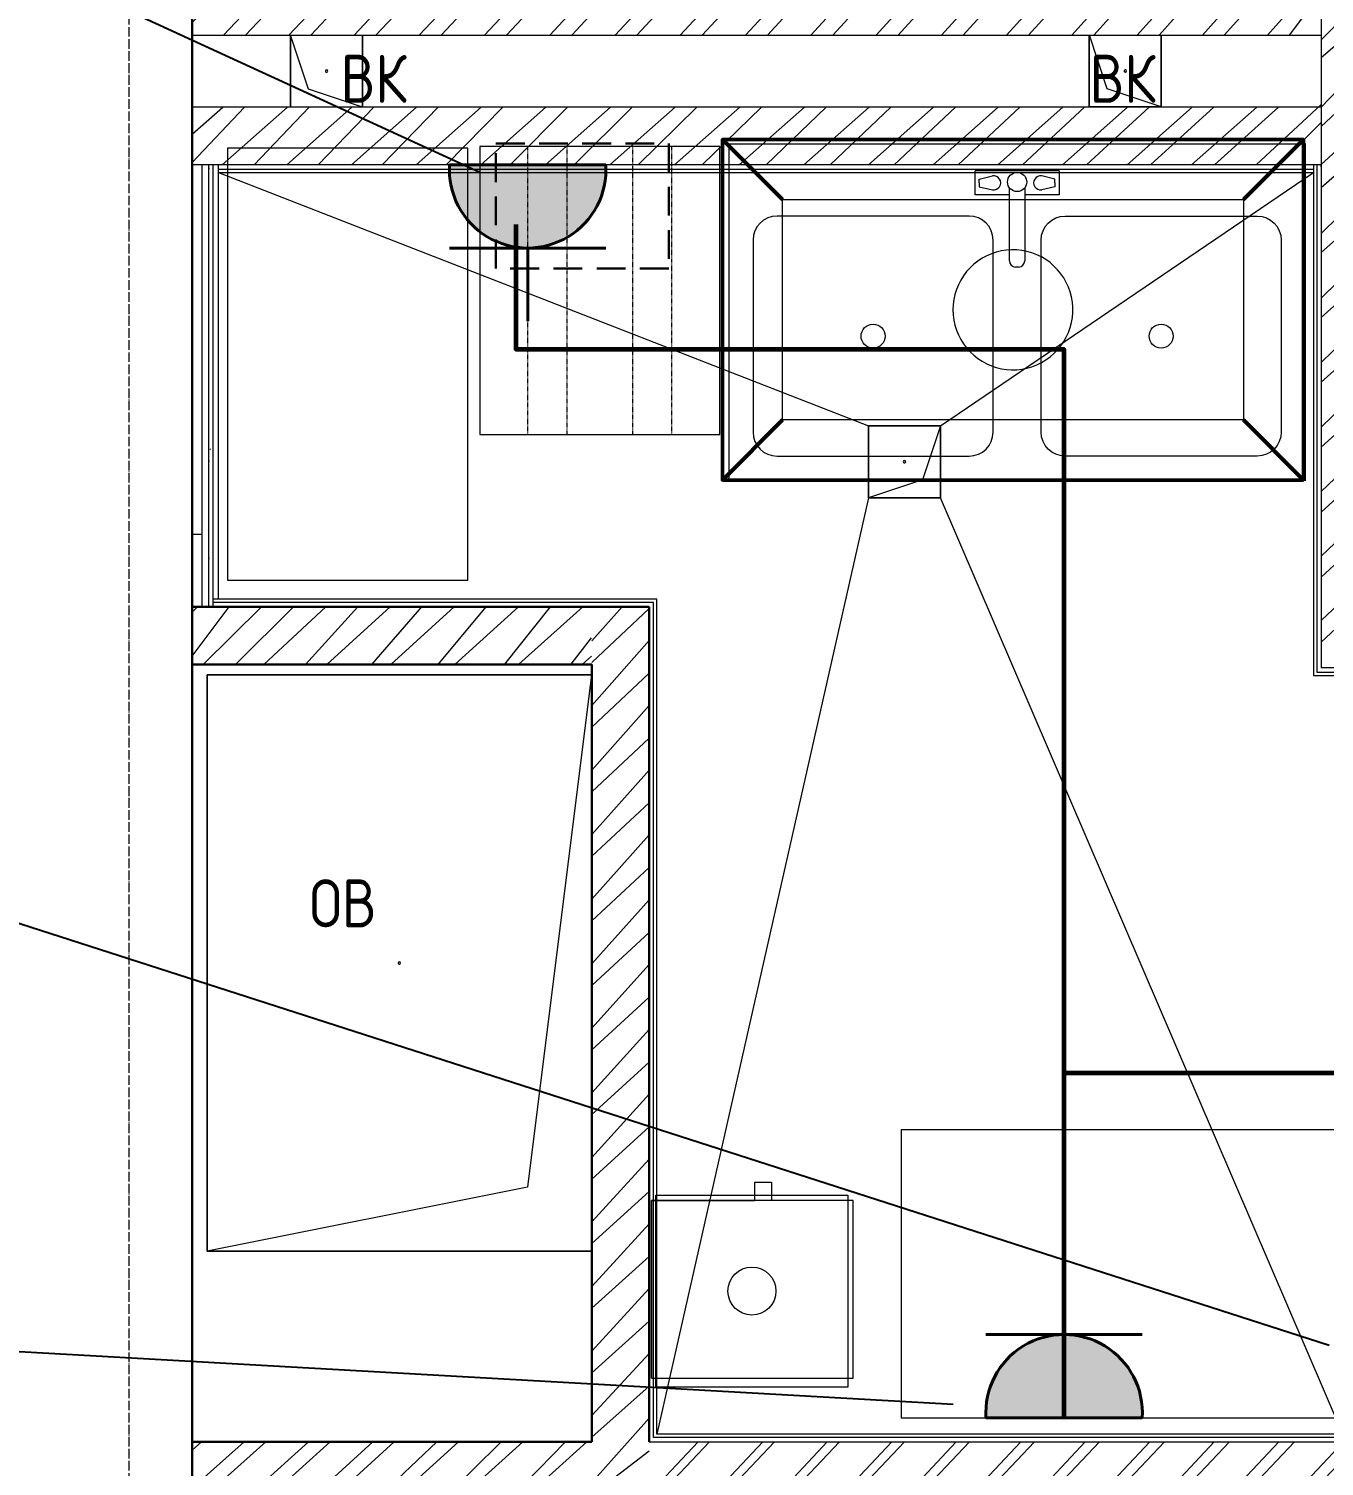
# Model space of a CAD drawing. Header units: millimetres. Extents: x -32 to 417638015, y -35 to 175284279.
# Drawn here: x 416313396 to 416316094, y 175263175 to 175266169 of the extents above; entities that cross this region are included whole.
import ezdxf
from ezdxf.enums import TextEntityAlignment as Align

# ---------------------------------------------------------------- set-up
doc = ezdxf.new("R2010")
doc.units = ezdxf.units.MM
for name, pattern in [('ADSK_Линия сетки', [25, 20, -2.5, 0, -2.5]), ('ADSK_Штрих_ш3 п1_5', [4.5, 3, -1.5]), ('JIS_02_1.0', [2, 1, -1])]:
    doc.linetypes.add(name, pattern=pattern)
for name, color, linetype, lineweight in [('.', 7, 'Continuous', 40), ('_ЭМ_гофра', 5, 'Continuous', 60), ('_ЭМ_ТХ_пищеблок', 7, 'Continuous', 30), ('Аннотация', 7, 'Continuous', 18), ('Атрибут', 7, 'Continuous', 5), ('ДОНМ_ТХ_(Нейтральное_мебель)', 7, 'Continuous', 0), ('Обобщенные модели', 7, 'Continuous', 18), ('Оборудование', 7, 'Continuous', 18), ('Оси', 253, 'Continuous', 9), ('Перекрытие', 7, 'Continuous', 18), ('Стены внутренние', 7, 'Continuous', 18), ('Стены несущие', 7, 'Continuous', 30), ('Стены отделка', 7, 'Continuous', 30), ('Стены штриховка', 7, 'Continuous', 9), ('ТХ Вспомогательное оборудование', 86, 'Continuous', 9), ('ШТРИХОВКА', 252, 'Continuous', 15), ('ЭМ', 5, 'Continuous', 40), ('ЭО', 94, 'Continuous', 30)]:
    doc.layers.add(name, color=color, linetype=linetype, lineweight=lineweight)
doc.layers.add('PDF __ЭМ_Надписи', color=7, linetype='Continuous')
doc.layers.add('ЭОМ_Лотки рабочие', color=5, linetype='Continuous')
doc.styles.add('GOST Common_5', font='GOST_Common.ttf', dxfattribs={"width": 0.9, "height": 200})
doc.styles.add('ISOCPEUR', font='isocpeur.ttf', dxfattribs={"width": 0.85, "height": 274.9999999999997})
pattern_1 = [(45, (-31496.66335460375, 188.9018102923583), (-67.35192090801866, 67.35192090801866), []), (45, (-31451.76205460375, 188.9018102923583), (-67.35192090801866, 67.35192090801866), [])]

# ---------------------------------------------------------------- blocks, each defined once
blk = doc.blocks.new('*U598')
at = {"layer": 'ТХ Вспомогательное оборудование', "color": 0}
blk.add_lwpolyline([(0, 0), (500, 0), (500, 600), (0, 600)], close=True, dxfattribs=at)
at = {"layer": 'ТХ Вспомогательное оборудование', "color": 0, "linetype": 'JIS_02_1.0'}
for points in [[(99.99999999999999, 0), (99.99999999999999, 600)], [(181.4868305165728, 600), (181.4868305165728, 0)], [(318.5131694834272, 600), (318.5131694834272, 0)], [(400, 0), (400, 600)]]:
    blk.add_lwpolyline(points, dxfattribs=at)
blk = doc.blocks.new('_ЭМ_ТХ_Пищеблок')
at = {"layer": 'Оборудование', "color": 8, "linetype": 'ADSK_Штрих_ш3 п1_5', "lineweight": 30, "ltscale": 20}
for p, q in [((56113.88107888075, 36125.25553361973), (56113.88107888075, 36385.25553361973)), ((56113.88107888075, 36385.25553361973), (56473.88107888075, 36385.25553361973)), ((56473.88107888075, 36385.25553361973), (56473.88107888075, 36125.25553361973)), ((56473.88107888075, 36125.25553361973), (56113.88107888075, 36125.25553361973))]:
    blk.add_line(p, q, dxfattribs=at)
at = {"layer": 'Оборудование', "color": 8}
for p, q in [((55555.16059869542, 36375.70807706687), (55555.16059869542, 35475.70807706687)), ((56055.16059869542, 36375.70807706687), (55555.16059869542, 36375.70807706687)), ((56055.16059869542, 35475.70807706687), (56055.16059869542, 36375.70807706687)), ((57112.19364168192, 36278.47828697222), (57112.19364168192, 36328.47828697222)), ((57286.81864168192, 36328.47828697222), (57112.19364168192, 36328.47828697222)), ((57286.81864168192, 36328.47828697222), (57286.81864168192, 36278.47828697222)), ((57183.63114168194, 36140.90563012889), (57183.63114168195, 36293.1255119952)), ((57215.38114168194, 36293.35643618552), (57215.38114168194, 36140.90563012889)), ((57183.63114168195, 36278.47828697222), (57112.19364168192, 36278.47828697222)), ((57286.81864168192, 36278.47828697222), (57215.38114168194, 36278.47828697222)), ((57202.68114168193, 36128.20563012888), (57196.33114168192, 36128.20563012888)), ((55555.16059869542, 35475.70807706687), (56055.16059869542, 35475.70807706687)), ((58157.78026868217, 34330.99352608054), (56957.78026868217, 34330.99352608054)), ((56957.78026868217, 34330.99352608054), (56957.78026868217, 33730.99352608054)), ((56957.78026868217, 33730.99352608054), (58157.78026868217, 33730.99352608054))]:
    blk.add_line(p, q, dxfattribs=at)
at = {"layer": 'Оборудование', "color": 8, "linetype": 'ByBlock', "lineweight": -2}
for points in [[(56710.66233894284, 36268.6391401591), (56585.66233894284, 36393.6391401591)], [(57795.79985495002, 36393.6391401591), (57670.79985495002, 36268.6391401591)], [(56710.66233894284, 35809.5551443719), (56585.66233894284, 35684.5551443719)], [(57795.79985495002, 35684.5551443719), (57670.79985495002, 35809.5551443719)]]:
    blk.add_lwpolyline(points, dxfattribs=at)
blk.add_lwpolyline([(57795.79985495002, 35684.5551443719), (56585.66233894284, 35684.5551443719), (56585.66233894284, 36393.6391401591), (57795.79985495002, 36393.6391401591)], close=True, dxfattribs=at)
at = {"layer": 'Оборудование', "color": 8, "lineweight": 15, "const_width": 3}
blk.add_lwpolyline([(57799.50614168192, 35684.29325890259), (56599.50614168192, 35684.29325890259), (56599.50614168192, 36384.29325890259), (57799.50614168192, 36384.29325890259)], close=True, dxfattribs=at)
at = {"layer": 'Оборудование', "color": 8}
for points in [[(57120.66335641601, 36303.47828697222), (57120.66335641601, 36303.47828697222), (57120.66335641601, 36311.47828697222), (57148.36120330285, 36317.89978814977)], [(57120.66335641601, 36303.47828697222), (57120.66335641601, 36303.47828697222), (57120.66335641601, 36295.47828697222), (57148.36120330285, 36289.05678579467)], [(57278.34892694783, 36303.47828697222), (57278.34892694783, 36303.47828697222), (57278.34892694783, 36311.47828697222), (57250.651080061, 36317.89978814977)], [(57278.34892694783, 36303.47828697222), (57278.34892694783, 36303.47828697222), (57278.34892694783, 36295.47828697222), (57250.651080061, 36289.05678579467)], [(57065.73109694643, 36039.0971422655), (57066.1938250796, 36028.35154242332), (57067.57858360192, 36017.68549924281), (57069.87512024577, 36007.17798037598), (57073.06643225732, 35996.90677981624), (57077.12889227899, 35986.94794193896), (57082.03242327811, 35977.3751984955), (57087.74072122674, 35968.25942272911), (57094.21152388403, 35959.66810465423), (57101.39692369106, 35951.66485138404), (57109.24372246159, 35944.30891620568), (57117.69382524288, 35937.65475988958), (57126.68467043038, 35931.75164748103), (57136.14969295192, 35926.64328355897), (57146.01881709229, 35922.36748866263), (57156.21897530925, 35918.95591928146), (57166.67464920007, 35916.43383348155), (57177.30842861341, 35914.81990390376), (57188.0415847669, 35914.12607951801), (57198.7946531276, 35914.35749715733), (57209.48802173951, 35915.51244348646), (57220.04252064273, 35917.58236768687), (57230.38000802007, 35920.55194476398), (57240.42394873175, 35924.39918900807), (57250.09998095481, 35929.09561676881), (57259.33646673202, 35934.60645733817), (57268.06502235424, 35940.89091038066), (57276.22102464951, 35947.90244800469), (57283.74408943035, 35955.58915923881), (57290.57851855722, 35963.89413436238), (57296.67371230803, 35972.75588624526), (57301.98454400076, 35982.10880557694), (57306.47169409566, 35991.883646615), (57310.10194130334, 36002.00803985632), (57312.84840854358, 36012.40702783553), (57314.69076193384, 36023.00362008392), (57315.61536133421, 36033.71936313994), (57315.61536133421, 36044.47492139107), (57314.69076193384, 36055.19066444707), (57312.84840854358, 36065.78725669548), (57310.10194130334, 36076.18624467469), (57306.47169409566, 36086.31063791599), (57301.98454400076, 36096.08547895406), (57296.67371230803, 36105.43839828574), (57290.57851855722, 36114.30015016862), (57283.74408943035, 36122.60512529219), (57276.22102464951, 36130.29183652631), (57268.06502235424, 36137.30337415034), (57259.33646673202, 36143.58782719283), (57250.09998095481, 36149.09866776219), (57240.42394873175, 36153.79509552292), (57230.38000802007, 36157.64233976702), (57220.04252064273, 36160.61191684413), (57209.48802173951, 36162.68184104454), (57198.7946531276, 36163.83678737367), (57188.0415847669, 36164.06820501298), (57177.30842861341, 36163.37438062725), (57166.67464920007, 36161.76045104945), (57156.21897530925, 36159.23836524954), (57146.01881709229, 36155.82679586836), (57136.14969295192, 36151.55100097203), (57126.68467043038, 36146.44263704998), (57117.69382524288, 36140.53952464142), (57109.24372246159, 36133.88536832532), (57101.39692369106, 36126.52943314696), (57094.21152388403, 36118.52617987678), (57087.74072122674, 36109.93486180189), (57082.03242327811, 36100.8190860355), (57077.12889227899, 36091.24634259204), (57073.06643225732, 36081.28750471476), (57069.87512024577, 36071.01630415503), (57067.57858360192, 36060.50878528818), (57066.1938250796, 36049.84274210768), (57065.73109694643, 36039.0971422655)], [(56437.81706346486, 33813.48639339951), (56857.81706346486, 33813.48639339951), (56857.81706346486, 34183.48639339951), (56437.81706346486, 34183.48639339951), (56437.81706346486, 33813.48639339951), (56437.81706346486, 34183.48639339951), (56652.97673924926, 34183.48639339951), (56652.97673924926, 34221.8050003736), (56687.61818460848, 34221.8050003736), (56687.61818460848, 34183.48639339951)], [(56847.2063649906, 33795.13591820415), (56447.2063649906, 33795.13591820415), (56447.2063649906, 34195.13591820415), (56847.2063649906, 34195.13591820415), (56847.2063649906, 33795.13591820415)]]:
    blk.add_lwpolyline(points, dxfattribs=at)
blk.add_lwpolyline([(57670.79985495002, 35809.5551443719), (56710.66233894284, 35809.5551443719), (56710.66233894284, 36268.6391401591), (57670.79985495002, 36268.6391401591)], close=True, dxfattribs=at)
at = {"layer": 'Оборудование', "color": 8, "lineweight": 0}
for points in [[(57099.50614168192, 36234.29325890259), (56699.50614168192, 36234.29325890259, 0.414213562373095), (56649.50614168192, 36184.29325890259), (56649.50614168192, 35784.29325890259, 0.414213562373095), (56699.50614168192, 35734.29325890259), (57099.50614168192, 35734.29325890259, 0.4142135623730893), (57149.50614168192, 35784.29325890259), (57149.50614168192, 36184.29325890259, 0.414213562373095)], [(57299.50614168192, 36234.29325890259), (57699.50614168192, 36234.29325890259, -0.414213562373095), (57749.50614168192, 36184.29325890259), (57749.50614168192, 35784.29325890259, -0.414213562373095), (57699.50614168192, 35734.29325890259), (57299.50614168192, 35734.29325890259, -0.4142135623730893), (57249.50614168192, 35784.29325890259), (57249.50614168192, 36184.29325890259, -0.414213562373095)]]:
    blk.add_lwpolyline(points, format="xyb", close=True, dxfattribs=at)
for centre, radius in [((57199.50614168192, 36305.29039485534), 20), ((56899.50614168192, 35984.29325890259), 25), ((57499.50614168192, 35984.29325890259), 25)]:
    blk.add_circle(centre, radius, dxfattribs=at)
at = {"layer": 'Оборудование', "color": 8}
for centre, radius in [((57199.50614168192, 36305.29039485534), 20.00000000000063), ((56647.2063649906, 33995.13591820415), 50)]:
    blk.add_circle(centre, radius, dxfattribs=at)
for centre, radius, start, end in [((57150.66241693942, 36303.47828697221), 14.60394742578509, 260.9338449499326, 99.06615505006738), ((57248.34986642442, 36303.47828697221), 14.60394742578509, 80.93384494993262, 279.0661550500673), ((57196.33114168192, 36140.90563012889), 12.7, 180, 270), ((57202.68114168193, 36140.90563012889), 12.7, 270, 0)]:
    blk.add_arc(centre, radius, start, end, dxfattribs=at)
at = {"layer": 'ДОНМ_ТХ_(Нейтральное_мебель)', "color": 8}
blk.add_blockref('*U598', (56080.09476120034, 35779.26422663496), dxfattribs=at)
at = {"layer": 'Атрибут', "color": 8, "style": 'ISOCPEUR', "width": 0.85}
blk.add_attdef('№_ПОЗИЦИИ', text='', height=150, rotation=90, dxfattribs=at).set_placement((58331.67525722168, 39155.16258932042), align=Align.MIDDLE_CENTER)
blk = doc.blocks.new('ТХ пищеблок....')
at = {"layer": 'Оборудование', "color": 8, "linetype": 'ADSK_Штрих_ш3 п1_5', "lineweight": 30, "ltscale": 20}
for p, q in [((3448.589430123859, 20793.11287521367), (3448.589430123859, 21053.11287521367)), ((3448.589430123859, 21053.11287521367), (3808.589430123859, 21053.11287521367)), ((3808.589430123859, 21053.11287521367), (3808.589430123859, 20793.11287521367)), ((3808.589430123859, 20793.11287521367), (3448.589430123859, 20793.11287521367))]:
    blk.add_line(p, q, dxfattribs=at)
at = {"layer": 'Оборудование', "color": 8}
for p, q in [((2889.868949938565, 21043.56541866082), (2889.868949938565, 20143.56541866082)), ((3389.868949938565, 21043.56541866082), (2889.868949938565, 21043.56541866082)), ((3389.868949938565, 20143.56541866082), (3389.868949938565, 21043.56541866082)), ((4446.901992925035, 20946.33562856616), (4446.901992925035, 20996.33562856616)), ((4621.526992925035, 20996.33562856616), (4446.901992925035, 20996.33562856616)), ((4621.526992925035, 20996.33562856616), (4621.526992925035, 20946.33562856616)), ((4518.339492925035, 20808.76297172281), (4518.339492925094, 20960.98285358917)), ((4550.089492925035, 20961.21377777949), (4550.089492925035, 20808.76297172281)), ((4518.339492925094, 20946.33562856616), (4446.901992925035, 20946.33562856616)), ((4621.526992925035, 20946.33562856616), (4550.089492925035, 20946.33562856616)), ((4537.389492925024, 20796.0629717228), (4531.039492925047, 20796.0629717228)), ((2889.868949938565, 20143.56541866082), (3389.868949938565, 20143.56541866082)), ((5492.48861992528, 18998.85086767445), (4292.48861992528, 18998.85086767445)), ((4292.48861992528, 18998.85086767445), (4292.48861992528, 18398.85086767445)), ((4292.48861992528, 18398.85086767445), (5492.48861992528, 18398.85086767445))]:
    blk.add_line(p, q, dxfattribs=at)
at = {"layer": 'Оборудование', "color": 8, "linetype": 'ByBlock', "lineweight": -2}
for points in [[(4045.370690185926, 20936.49648175307), (3920.370690185926, 21061.49648175307)], [(5130.508206193103, 21061.49648175307), (5005.508206193103, 20936.49648175307)], [(4045.370690185926, 20477.41248596588), (3920.370690185926, 20352.41248596588)], [(5130.508206193103, 20352.41248596588), (5005.508206193103, 20477.41248596588)]]:
    blk.add_lwpolyline(points, dxfattribs=at)
blk.add_lwpolyline([(5130.508206193103, 20352.41248596588), (3920.370690185926, 20352.41248596588), (3920.370690185926, 21061.49648175307), (5130.508206193103, 21061.49648175307)], close=True, dxfattribs=at)
at = {"layer": 'Оборудование', "color": 8, "lineweight": 15, "const_width": 3}
blk.add_lwpolyline([(5134.214492925035, 20352.15060049656), (3934.214492925035, 20352.15060049656), (3934.214492925035, 21052.15060049656), (5134.214492925035, 21052.15060049656)], close=True, dxfattribs=at)
at = {"layer": 'Оборудование', "color": 8}
for points in [[(4455.371707659098, 20971.33562856616), (4455.371707659098, 20971.33562856616), (4455.371707659098, 20979.33562856616), (4483.069554545975, 20985.7571297437)], [(4455.371707659098, 20971.33562856616), (4455.371707659098, 20971.33562856616), (4455.371707659098, 20963.33562856616), (4483.069554545975, 20956.91412738862)], [(4613.057278190972, 20971.33562856616), (4613.057278190972, 20971.33562856616), (4613.057278190972, 20979.33562856616), (4585.359431304096, 20985.7571297437)], [(4613.057278190972, 20971.33562856616), (4613.057278190972, 20971.33562856616), (4613.057278190972, 20963.33562856616), (4585.359431304096, 20956.91412738862)], [(4400.439448189572, 20706.95448385947), (4400.902176322707, 20696.20888401725), (4402.286934845033, 20685.54284083674), (4404.583471488906, 20675.03532196995), (4407.774783500412, 20664.7641214102), (4411.83724352211, 20654.80528353289), (4416.740774521197, 20645.23254008946), (4422.449072469841, 20636.11676432309), (4428.919875127147, 20627.52544624818), (4436.105274934205, 20619.52219297801), (4443.952073704684, 20612.1662577996), (4452.402176485979, 20605.51210148353), (4461.393021673488, 20599.60898907494), (4470.858044195047, 20594.5006251529), (4480.727168335405, 20590.2248302566), (4490.927326552337, 20586.81326087541), (4501.383000443166, 20584.29117507552), (4512.016779856523, 20582.6772454977), (4522.74993600999, 20581.98342111195), (4533.503004370723, 20582.21483875124), (4544.196372982638, 20583.36978508043), (4554.750871885859, 20585.43970928079), (4565.088359263202, 20588.40928635793), (4575.132299974852, 20592.256530602), (4584.80833219795, 20596.95295836276), (4594.04481797514, 20602.46379893215), (4602.77337359736, 20608.74825197458), (4610.929375892621, 20615.75978959864), (4618.452440673485, 20623.44650083274), (4625.286869800359, 20631.75147595635), (4631.382063551166, 20640.61322783923), (4636.692895243876, 20649.96614717087), (4641.180045338755, 20659.74098820897), (4644.810292546463, 20669.86538145028), (4647.556759786676, 20680.2643694295), (4649.399113176973, 20690.86096167786), (4650.323712577345, 20701.57670473389), (4650.323712577345, 20712.332262985), (4649.399113176973, 20723.04800604103), (4647.556759786676, 20733.64459828939), (4644.810292546463, 20744.04358626861), (4641.180045338755, 20754.16797950992), (4636.692895243876, 20763.94282054802), (4631.382063551166, 20773.29573987972), (4625.286869800359, 20782.15749176254), (4618.452440673485, 20790.46246688615), (4610.929375892621, 20798.14917812025), (4602.77337359736, 20805.16071574431), (4594.04481797514, 20811.4451687868), (4584.80833219795, 20816.95600935613), (4575.132299974852, 20821.65243711689), (4565.088359263202, 20825.49968136096), (4554.750871885859, 20828.4692584381), (4544.196372982638, 20830.53918263852), (4533.503004370723, 20831.69412896759), (4522.74993600999, 20831.92554660694), (4512.016779856523, 20831.23172222119), (4501.383000443166, 20829.61779264337), (4490.927326552337, 20827.09570684348), (4480.727168335405, 20823.68413746229), (4470.858044195047, 20819.40834256599), (4461.393021673488, 20814.29997864395), (4452.402176485979, 20808.39686623536), (4443.952073704684, 20801.74270991929), (4436.105274934205, 20794.38677474088), (4428.919875127147, 20786.38352147071), (4422.449072469841, 20777.79220339586), (4416.740774521197, 20768.67642762943), (4411.83724352211, 20759.103684186), (4407.774783500412, 20749.14484630869), (4404.583471488906, 20738.87364574894), (4402.286934845033, 20728.36612688215), (4400.902176322707, 20717.70008370164), (4400.439448189572, 20706.95448385947)], [(3772.525414707954, 18481.34373499348), (4192.525414707954, 18481.34373499348), (4192.525414707954, 18851.34373499348), (3772.525414707954, 18851.34373499348), (3772.525414707954, 18481.34373499348), (3772.525414707954, 18851.34373499348), (3987.685090492363, 18851.34373499348), (3987.685090492363, 18889.66234196757), (4022.326535851578, 18889.66234196757), (4022.326535851578, 18851.34373499348)], [(4181.914716233732, 18462.9932597981), (3781.914716233732, 18462.9932597981), (3781.914716233732, 18862.9932597981), (4181.914716233732, 18862.9932597981), (4181.914716233732, 18462.9932597981)]]:
    blk.add_lwpolyline(points, dxfattribs=at)
blk.add_lwpolyline([(5005.508206193103, 20477.41248596588), (4045.370690185926, 20477.41248596588), (4045.370690185926, 20936.49648175307), (5005.508206193103, 20936.49648175307)], close=True, dxfattribs=at)
at = {"layer": 'Оборудование', "color": 8, "lineweight": 0}
for points in [[(4434.214492925035, 20902.15060049656), (4034.214492925035, 20902.15060049656, 0.414213562373095), (3984.214492925035, 20852.15060049656), (3984.214492925035, 20452.15060049656, 0.414213562373095), (4034.214492925035, 20402.15060049656), (4434.214492925035, 20402.15060049656, 0.4142135623730893), (4484.214492925035, 20452.15060049656), (4484.214492925035, 20852.15060049656, 0.414213562373095)], [(4634.214492925035, 20902.15060049656), (5034.214492925035, 20902.15060049656, -0.414213562373095), (5084.214492925035, 20852.15060049656), (5084.214492925035, 20452.15060049656, -0.414213562373095), (5034.214492925035, 20402.15060049656), (4634.214492925035, 20402.15060049656, -0.4142135623730893), (4584.214492925035, 20452.15060049656), (4584.214492925035, 20852.15060049656, -0.414213562373095)]]:
    blk.add_lwpolyline(points, format="xyb", close=True, dxfattribs=at)
for centre, radius in [((4534.214492925035, 20973.14773644926), 20), ((4234.214492925035, 20652.15060049656), 25), ((4834.214492925035, 20652.15060049656), 25)]:
    blk.add_circle(centre, radius, dxfattribs=at)
at = {"layer": 'Оборудование', "color": 8}
for centre, radius in [((4534.214492925035, 20973.14773644926), 20.00000000000063), ((3981.914716233732, 18662.9932597981), 50)]:
    blk.add_circle(centre, radius, dxfattribs=at)
for centre, radius, start, end in [((4485.370768182562, 20971.33562856616), 14.60394742578509, 260.9338449485662, 99.06615505143377), ((4583.058217667509, 20971.33562856616), 14.60394742578509, 80.93384494856623, 279.0661550514338), ((4531.039492925047, 20808.76297172281), 12.7, 180, 270), ((4537.389492925024, 20808.76297172281), 12.7, 270, 0)]:
    blk.add_arc(centre, radius, start, end, dxfattribs=at)
at = {"layer": 'ДОНМ_ТХ_(Нейтральное_мебель)', "color": 8}
blk.add_blockref('*U598', (3414.80311244342, 20447.12156822893), dxfattribs=at)
blk = doc.blocks.new('1 этаж')
at = {"layer": 'Стены внутренние', "lineweight": 9}
h = blk.add_hatch(dxfattribs=at)
h.set_pattern_fill('FP_12', color=8, style=0, pattern_type=2)
h.set_pattern_definition([(0, (557.2005734382547, 188.9018102923583), (406.4, 101.6), [33.528, -271.272, 33.528, -271.272, -1625.6]), (0, (557.2005734382547, 188.9018102923583), (406.4, 101.6), [-609.6, 33.528, -576.072, 33.528, -271.272, -711.2]), (0, (557.2005734382547, 188.9018102923583), (406.4, 101.6), [-1524, 33.528, -169.672, 33.528, -474.472]), (120, (709.6005734382488, 239.7018102923575), (-291.1881810244989, 301.1527240979959), [33.52799999999996, -271.2719999999997, 33.52799999999996, -271.2719999999997, -1625.599999999999]), (120, (709.6005734382488, 239.7018102923575), (-291.1881810244989, 301.1527240979959), [-609.5999999999995, 33.52799999999996, -576.0719999999994, 33.52799999999996, -271.2719999999997, -711.1999999999995]), (120, (709.6005734382488, 239.7018102923575), (-291.1881810244989, 301.1527240979959), [-1523.999999999999, 33.52799999999996, -169.6719999999999, 33.52799999999996, -474.4719999999997]), (240, (760.4005734382372, 442.9018102923583), (-115.2118189755009, -402.7527240979958), [33.528, -271.272, 33.528, -271.272, -1625.6]), (240, (760.4005734382372, 442.9018102923583), (-115.2118189755009, -402.7527240979958), [-609.6, 33.528, -576.072, 33.528, -271.272, -711.2]), (240, (760.4005734382372, 442.9018102923583), (-115.2118189755009, -402.7527240979958), [-1524, 33.528, -169.672, 33.528, -474.472])])
h.paths.add_polyline_path([(49558.08537243845, 33374.46102923348), (49564.08537243842, 33374.46102923348), (49573.08537243842, 33434.46102923347), (49573.08537243842, 34446.18170692476), (49565.58537243842, 34446.18170692476), (49565.58537243842, 34455.18170692475), (49558.08537243845, 34455.18170692475), (49558.08537243845, 33412.81792967058)])
at = {"layer": 'Стены штриховка'}
h = blk.add_hatch(dxfattribs=at)
h.set_pattern_fill('ANSI32', color=8, scale=10)
h.set_pattern_definition(pattern_1)
h.paths.add_polyline_path([(52009.72744670551, 36756.00458051563), (51889.72744670551, 36758.03416675469), (51889.72744670551, 33327.30453593125), (52009.72744670551, 33327.30453593125)])
h.paths.add_polyline_path([(51889.72744670551, 34752.83762857817), (51882.77834950708, 34765.18170692473), (49538.08537243839, 34765.18170692473), (49538.08537243839, 34645.18170692473), (51889.72744670551, 34645.18170692473)])
h.paths.add_polyline_path([(51889.72744670551, 34495.1817069247), (49538.08537243839, 34495.18170692475), (49538.08537243839, 34375.1817069247), (51889.72744670551, 34375.1817069247)])
h = blk.add_hatch(dxfattribs=at)
h.set_pattern_fill('ANSI32', color=8, scale=10)
h.set_pattern_definition(pattern_1)
h.paths.add_polyline_path([(49766.01741707962, 33334.4610292335), (50370.19297293841, 33334.51234288079), (50369.47263594522, 33454.46102923344), (49538.08537243839, 33454.46102923344), (49538.08537243839, 33334.46102923347), (49569.47263594522, 33334.4610292335)])
h = blk.add_hatch(dxfattribs=at)
h.set_pattern_fill('ANSI32', color=8, scale=10)
h.set_pattern_definition(pattern_1)
h.paths.add_polyline_path([(53537.39803568236, 31715.18170692473), (50490.65650636892, 31715.18170692474), (50490.65650636892, 31595.18170692469), (53537.39803568236, 31595.18170692469)])
h.paths.add_polyline_path([(55466.96750310625, 31715.18170692474), (54587.39803568236, 31715.18170692473), (54587.39803568236, 31595.18170692469), (55467.77627467681, 31595.18170692469)])
h.paths.add_polyline_path([(50370.19297293841, 31595.1817069247), (50490.19297293836, 31595.1817069247), (50490.19297293836, 33454.46102923344), (50370.19297293841, 33454.46102923344), (50370.19297293841, 31715.18170692477)])
h = blk.add_hatch(dxfattribs=at)
h.set_pattern_fill('ANSI32', color=8, scale=10)
h.set_pattern_definition(pattern_1)
h.paths.add_polyline_path([(49766.01741707962, 31595.1817069247), (50370.19297293841, 31595.1817069247), (50369.47263594522, 31715.18170692474), (49538.08537243839, 31715.18170692474), (49538.08537243839, 31595.1817069247)])
at = {"layer": 'Обобщенные модели', "color": 8}
for p, q in [((49743.08537243839, 34495.18170692472), (49743.08537243839, 34645.18170692472)), ((49780.58537243839, 34532.68170692471), (49743.08537243839, 34645.18170692472)), ((49743.08537243839, 34645.18170692472), (49743.08537243839, 34495.18170692472)), ((49893.08537243839, 34645.18170692472), (49893.08537243839, 34495.18170692472)), ((49893.08537243839, 34495.18170692472), (49893.08537243839, 34645.18170692472)), ((51406.64802884997, 34495.52007342581), (51406.64802884997, 34645.18170692474)), ((51406.64802884997, 34645.18170692474), (51406.64802884997, 34495.52007342581)), ((51444.14802884997, 34533.0200734258), (51406.76081768367, 34645.18170692474)), ((51556.64802884997, 34645.18170692474), (51556.64802884997, 34495.52007342581)), ((51556.64802884997, 34495.52007342581), (51556.64802884997, 34645.18170692474)), ((49893.08537243839, 34495.18170692472), (49780.58537243839, 34532.68170692471)), ((51556.64802884997, 34495.52007342581), (51444.14802884997, 34533.0200734258)), ((51556.64802884997, 34495.52007342581), (51406.64802884997, 34495.52007342581)), ((51406.64802884997, 34495.52007342581), (51556.64802884997, 34495.52007342581)), ((50946.64802884997, 33681.62990612257), (50946.64802884997, 33831.62990612257)), ((50946.64802884997, 33831.62990612257), (51096.64802884997, 33831.62990612257)), ((51096.64802884997, 33831.62990612257), (51059.14802884998, 33719.12990612257)), ((51096.64802884997, 33831.62990612257), (51096.64802884997, 33681.62990612257)), ((51059.14802884998, 33719.12990612257), (50946.64802884997, 33681.62990612257)), ((51096.64802884997, 33681.62990612257), (50946.64802884997, 33681.62990612257)), ((49569.47263594519, 32112.27773629232), (49569.47263594519, 33312.27773629232)), ((49569.47263594519, 33312.27773629232), (50369.47263594519, 33312.27773629232)), ((50369.47263594519, 33312.27773629232), (49569.47263594519, 33312.27773629232)), ((49569.47263594519, 33312.27773629232), (49569.47263594519, 32112.27773629232)), ((50369.47263594519, 33312.27773629232), (50236.13930261186, 32245.61106962565)), ((50369.47263594519, 33312.27773629232), (50369.47263594519, 32112.27773629232)), ((50369.47263594519, 32112.27773629232), (50369.47263594519, 33312.27773629232)), ((50236.13930261186, 32245.61106962565), (49569.47263594519, 32112.27773629232)), ((50369.47263594519, 32112.27773629232), (49569.47263594519, 32112.27773629232)), ((49569.47263594519, 32112.27773629232), (50369.47263594519, 32112.27773629232))]:
    blk.add_line(p, q, dxfattribs=at)
for centre, radius, start, end in [((49818.08537243839, 34570.18170692472), 2.500000000000002, 90, 270), ((49818.08537243839, 34570.18170692472), 2.499999999999999, 149.9999999999376, 254.9999999998311), ((49818.08537243839, 34570.18170692472), 2.500000000000002, 270, 90), ((49818.08537243839, 34570.18170692472), 2.499999999999998, 30.00000000006242, 90), ((49818.08537243839, 34570.18170692472), 2.500000000000002, 285.0000000001688, 0), ((51481.64802884997, 34570.52007342581), 2.500000000000002, 90, 270), ((51481.64802884997, 34570.52007342581), 2.499999999999999, 149.9999999999376, 254.9999999998311), ((51481.64802884997, 34570.52007342581), 2.500000000000002, 270, 90), ((51481.64802884997, 34570.52007342581), 2.499999999999998, 30.00000000006242, 90), ((51481.64802884997, 34570.52007342581), 2.500000000000002, 285.0000000001688, 0), ((51021.64802884997, 33756.62990612257), 2.500000000000002, 0, 180), ((51021.64802884997, 33756.62990612257), 2.499999999999998, 120.0000000000624, 180), ((51021.64802884997, 33756.62990612257), 2.500000000000002, 180, 0), ((51021.64802884997, 33756.62990612257), 2.499999999999999, 239.9999999999376, 344.9999999998312), ((51021.64802884997, 33756.62990612257), 2.500000000000002, 15.00000000016882, 90), ((49969.47263594519, 32712.27773629232), 2.500000000000002, 0, 180), ((49969.47263594519, 32712.27773629232), 2.499999999999998, 119.9999999999582, 180), ((49969.47263594519, 32712.27773629232), 2.500000000000002, 180, 0), ((49969.47263594519, 32712.27773629232), 2.499999999999999, 240.0000000000418, 345.0000000000325), ((49969.47263594519, 32712.27773629232), 2.500000000000002, 14.99999999996748, 90)]:
    blk.add_arc(centre, radius, start, end, dxfattribs=at)
at = {"layer": 'Оси', "color": 8, "linetype": 'ADSK_Линия сетки'}
blk.add_line((49406.76592647671, -4162.595295516368), (49406.76592647678, 44411.90026894388), dxfattribs=at)
at = {"layer": 'Перекрытие', "color": 8}
for p, q in [((49593.08537243836, 34359.28170692472), (50946.64802884997, 33831.62990612257)), ((51096.64802884997, 33831.62990612257), (51873.82744670555, 34359.28170692472)), ((51096.64802884997, 33831.62990612257), (50946.64802884997, 33831.62990612257)), ((50946.64802884997, 33831.62990612257), (50946.64802884997, 33681.62990612257)), ((51096.64802884997, 33681.62990612257), (51096.64802884997, 33831.62990612257)), ((50946.64802884997, 33681.62990612257), (50506.09297293832, 31731.08170692471)), ((50946.64802884997, 33681.62990612257), (51096.64802884997, 33681.62990612257)), ((51934.72744670551, 31731.08170692472), (51096.64802884997, 33681.62990612257))]:
    blk.add_line(p, q, dxfattribs=at)
at = {"layer": 'Стены несущие', "color": 8}
for p, q in [((49538.08537243839, 31143.90181029219), (49538.08537243839, 35551.90181029221)), ((49538.08537243839, 33454.46102923344), (50490.19297293836, 33454.46102923344)), ((50490.19297293836, 33454.46102923344), (50490.19297293836, 31715.18170692474)), ((49538.08537243839, 33334.46102923347), (50370.19297293836, 33334.46102923347)), ((50370.19297293836, 33334.46102923347), (50370.19297293836, 31715.18170692474)), ((50370.19297293836, 31715.1817069247), (49538.08537243839, 31715.1817069247))]:
    blk.add_line(p, q, dxfattribs=at)
at = {"layer": 'Стены отделка', "color": 8, "lineweight": 9}
for p, q in [((51889.72744670551, 36758.54156331444), (51889.72744670551, 33327.30453593125)), ((49538.08537243839, 34645.18170692473), (51889.72744670551, 34645.18170692473)), ((51889.72744670551, 34495.1817069247), (49538.08537243839, 34495.18170692475)), ((51889.72744670551, 34375.1817069247), (49538.08537243842, 34375.1817069247)), ((49558.08537243839, 34375.1817069247), (49558.08537243839, 33454.46102923344)), ((49593.08537243836, 33470.36102923346), (49593.08537243836, 34375.1817069247)), ((51873.82744670555, 34375.1817069247), (51873.82744670552, 33311.40453593126)), ((49593.08537243836, 34359.28170692472), (51873.82744670555, 34359.28170692472)), ((49538.08537243839, 33605.628746772), (49558.08537243839, 33605.628746772)), ((50506.09297293832, 33470.36102923346), (49582.08537243839, 33470.36102923346)), ((50506.09297293832, 31731.08170692471), (50506.09297293832, 33470.36102923346)), ((52009.72744670551, 33327.30453593125), (51889.72744670551, 33327.30453593125)), ((51873.82744670555, 33311.40453593127), (52025.6274467055, 33311.40453593126)), ((53537.39803568233, 31731.08170692472), (50506.09297293832, 31731.08170692471))]:
    blk.add_line(p, q, dxfattribs=at)
at = {"layer": 'Стены штриховка', "color": 8}
for p, q in [((49573.08537243836, 33454.46102923344), (49573.08537243836, 34375.1817069247)), ((49582.08537243839, 33454.46102923344), (49582.08537243839, 34375.1817069247)), ((51880.72744670545, 34375.1817069247), (51880.72744670551, 33318.30453593127)), ((49593.08537243836, 34366.18170692473), (51873.82744670555, 34366.18170692473)), ((50499.19297293836, 33463.46102923345), (49582.08537243839, 33463.46102923345)), ((50499.19297293836, 31724.18170692474), (50499.19297293836, 33463.46102923345)), ((51880.72744670554, 33318.30453593122), (52018.72744670548, 33318.30453593127)), ((50490.19297293836, 31715.18170692474), (53537.39803568233, 31715.18170692473)), ((53537.39803568233, 31724.18170692474), (50499.19297293833, 31724.18170692474))]:
    blk.add_line(p, q, dxfattribs=at)
at = {"layer": 'ЭОМ_Лотки рабочие'}
blk.add_blockref('ТХ пищеблок....', (46722.0575752336, 13366.04446869802), dxfattribs=at)
at = {"layer": 'Аннотация', "color": 8, "style": 'GOST Common_5', "width": 0.9}
for s, p in [('ВК', (49847.22505764948, 34504.31201596695)), ('ВК', (51407.22505764948, 34504.31201596693)), ('ОВ', (49782.60422673961, 32786.66708141228))]:
    blk.add_text(s, height=100, dxfattribs=at).set_placement(p)
blk = doc.blocks.new('Розетка IP54')
at = {"layer": '.'}
h = blk.add_hatch(color=5, dxfattribs=at)
h.dxf.hatch_style = 1
h.paths.add_polyline_path([(551667.0757685276, -101006.4904762172), (551667.0757685277, -101180.0264936571), (551829.8079254188, -101180.0264936572, 0.4331552738982196)])
h.paths.add_polyline_path([(551667.0757685276, -101006.4904762172, 0.4331552738983379), (551504.3436116363, -101180.0264936571), (551667.0757685277, -101180.0264936571)])
at = {"layer": 'ЭМ', "color": 5}
for p, q in [((551667.0757685257, -101006.4904762172), (551667.0757685276, -100854.0732687484)), ((551504.343611646, -101006.4904762159), (551829.8079254286, -101006.4904762159)), ((551504.3436116365, -101180.0264936571), (551829.8079254188, -101180.0264936572))]:
    blk.add_line(p, q, dxfattribs=at)
blk.add_arc((551667.0757685276, -101169.5589419752), 163.0684657580474, 356.3195877734439, 183.6804122265561, dxfattribs=at)

msp = doc.modelspace()

# ---------------------------------------------------------------- linework, layer by layer
at = {"layer": '_ЭМ_гофра', "linetype": 'ByBlock'}
for points in [[(416314409.9596144, 175265761.4448803), (416314409.9596144, 175265501.4054532), (416315551.6838093, 175265501.4054532), (416315551.6838093, 175263993.9762695)], [(416315552.2100669, 175263274.8448803), (416315552.2100669, 175263993.9762695), (416318047.7447964, 175263993.9762695)]]:
    msp.add_lwpolyline(points, dxfattribs=at)
at = {"layer": 'PDF __ЭМ_Надписи', "lineweight": 25}
for points in [[(416314334.961778, 175265869.9448577), (416307057.501553, 175269213.3866522), (416304627.5829107, 175269213.3866522)], [(416316104.1577091, 175263426.3559227), (416308111.6726974, 175266000.2070282), (416304669.9935054, 175266000.2070282)], [(416315320.9656317, 175263303.5856918), (416308192.0753988, 175263705.749927), (416304788.4959764, 175263705.749927)]]:
    msp.add_lwpolyline(points, dxfattribs=at)

# ---------------------------------------------------------------- block references
at = {"layer": '_ЭМ_ТХ_пищеблок', "lineweight": 50}
msp.add_blockref('_ЭМ_ТХ_Пищеблок', (416258254.8670169, 175229544.5649611), dxfattribs=at)
at = {"layer": 'ШТРИХОВКА'}
msp.add_blockref('1 этаж', (416264198.1010904, 175231510.6631508), dxfattribs=at)
at = {"layer": 'ЭО', "rotation": 180}
msp.add_blockref('Розетка IP54', (416866102.0375466, 175164705.8183641), dxfattribs=at)
at = {"layer": 'ЭО'}
msp.add_blockref('Розетка IP54', (415763885.1342984, 175364455.5849808), dxfattribs=at)

doc.saveas('drawing.dxf')
